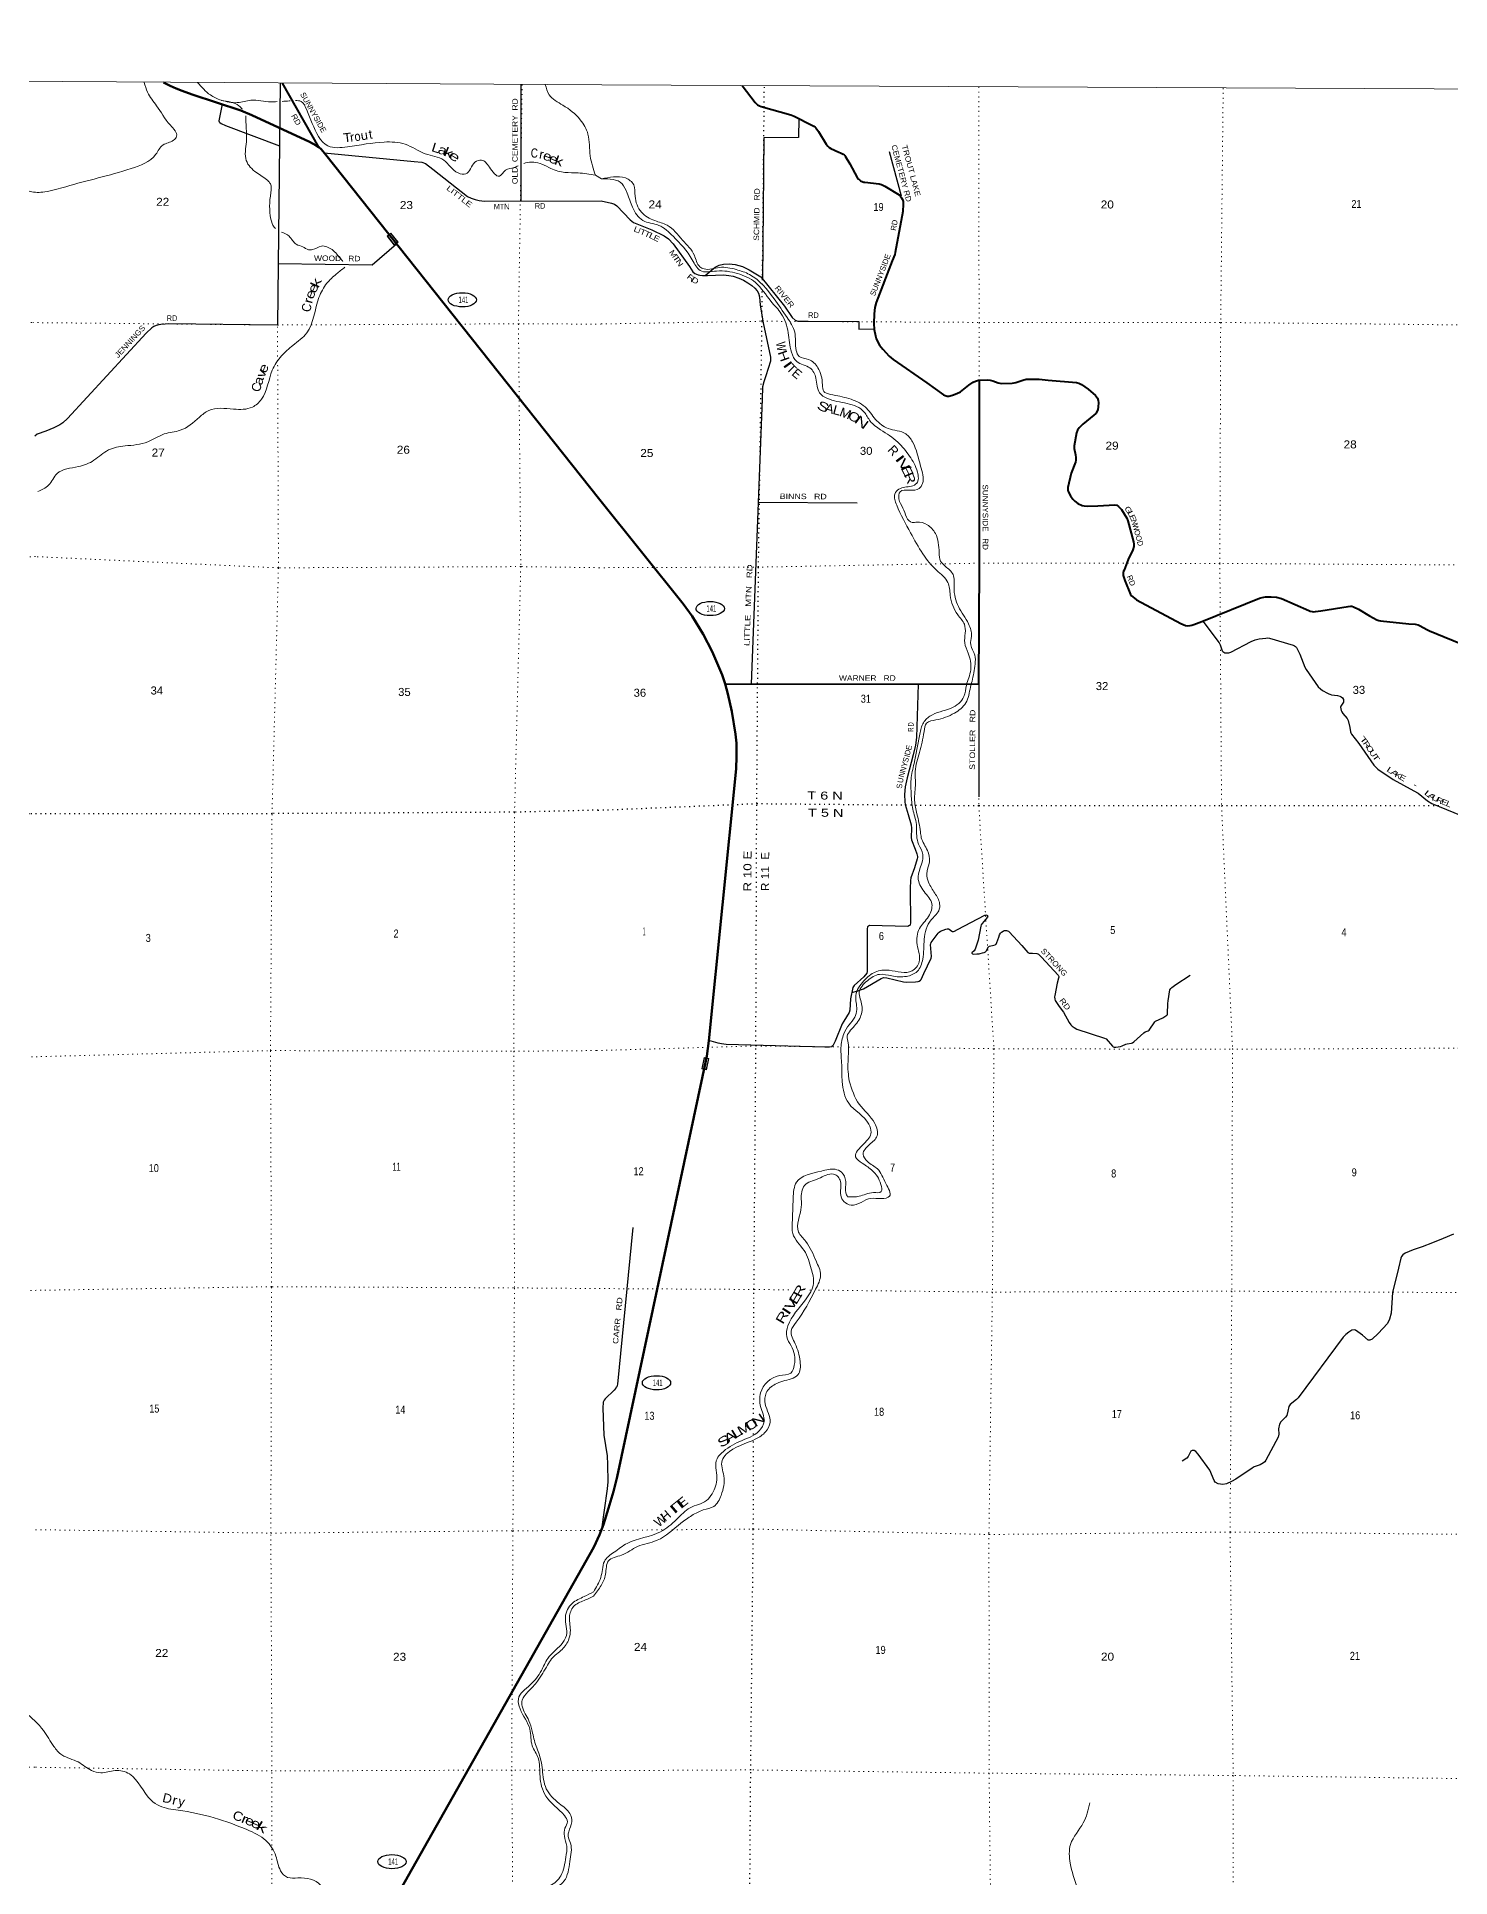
# Model space of a CAD drawing. Header units: feet. Extents: x -256679 to 5, y -731788 to -547785.
# Drawn here: x -139689 to -108798, y -588025 to -547785 of the extents above; entities that cross this region are included whole.
import ezdxf
from ezdxf.enums import TextEntityAlignment as Align

# ---------------------------------------------------------------- set-up
doc = ezdxf.new("R2010")
doc.units = ezdxf.units.FT
doc.header["$LTSCALE"] = 70
doc.linetypes.add('DOTTED', pattern=[1.5, 0.3, -1.2])
for name, color, linetype, lineweight in [('17', 7, 'Continuous', 25), ('23', 7, 'Continuous', 70), ('26', 7, 'Continuous', 40), ('29', 7, 'Continuous', 25), ('39', 7, 'Continuous', 13), ('4', 7, 'Continuous', 13), ('59', 7, 'Continuous', 13), ('6', 7, 'DOTTED', 25), ('7', 7, 'DOTTED', 13)]:
    doc.layers.add(name, color=color, linetype=linetype, lineweight=lineweight)
for name, color, linetype in [('27', 7, 'Continuous'), ('30', 7, 'Continuous'), ('41', 7, 'Continuous')]:
    doc.layers.add(name, color=color, linetype=linetype)

msp = doc.modelspace()

# ---------------------------------------------------------------- linework, layer by layer
at = {"layer": '17'}
for centre in [(-130390.46, -553535.99), (-124971.13, -560285.79), (-126144.6, -577214.84), (-131926.39, -587685.12)]:
    msp.add_ellipse(centre, major_axis=(309.24, -1), ratio=0.500121, dxfattribs=at)
at = {"layer": '23'}
for points in [[(-136917.42, -548781.3), (-136776.57, -548856.85), (-136640.97, -548918.15), (-136512.86, -548964.38), (-136291.16, -549044.29), (-135227.85, -549393.95), (-134986.27, -549500.71), (-133730.67, -550079.12), (-133583.11, -550162.88), (-133524.69, -550200.18)], [(-133524.69, -550200.18), (-133523.32, -550201.06), (-133472.91, -550245.19), (-133402.27, -550331.28), (-127386.75, -557909.11)], [(-127386.75, -557909.12), (-125561.65, -560182.44), (-125363.65, -560452.41), (-125122.92, -560846.6), (-124924.42, -561224.93), (-124709.23, -561737.63), (-124653.41, -561908.88), (-124646.63, -561933.28)], [(-124646.63, -561933.28), (-124586.86, -562148.42), (-124495.01, -562537.24), (-124414.89, -563035.07), (-124398.11, -563230.85), (-124392.53, -563523.58), (-124406.57, -563788.97), (-125001.18, -569741.22), (-125043.81, -570070.49), (-127006.49, -579269.67), (-127085.29, -579593.09), (-127191.99, -579958.78), (-127305.04, -580313.91), (-127387.03, -580541.39), (-127512.76, -580812.24)], [(-127512.76, -580812.24), (-132185.71, -589083.76), (-132310.45, -589363.68), (-132386.85, -589565.65), (-132469.52, -589821.83), (-132629.67, -590515.27), (-132696.88, -590927.15), (-132719.63, -591224.78), (-132730.71, -591541.89), (-132715.53, -591839.18), (-132682.69, -592176.79), (-132629.34, -592466.42), (-132575.72, -592727.95), (-132510.13, -592995.61), (-132506.29, -593013.72), (-132295.96, -593658.23), (-132190.08, -593906.21), (-131910.71, -594481.47)]]:
    msp.add_lwpolyline(points, dxfattribs=at)
at = {"layer": '26'}
msp.add_line((-133524.69, -550200.18), (-134317.14, -548796.54), dxfattribs=at)
for points in [[(-124274.07, -548852.65), (-123989.88, -549225.04), (-123934.34, -549273.44), (-123897.02, -549295.85), (-123856.53, -549310.89), (-123210.96, -549491.17), (-123139.28, -549521.2), (-122748.6, -549715.42), (-122704.57, -549741.97), (-122678.3, -549763.35), (-122663.99, -549777.67), (-122603.65, -549857.51), (-122434.43, -550134.32), (-122400.22, -550178.56), (-122369.11, -550207.2), (-122337.26, -550227.75), (-122159.69, -550304.1), (-122122.75, -550321.74), (-122064.27, -550350.37), (-122044.37, -550364.07), (-122029.74, -550378.7), (-122019.48, -550392.7), (-121922.11, -550565.7), (-121756.63, -550864.88), (-121731.47, -550896.92), (-121710.6, -550914.68), (-121683.22, -550932.11), (-121635.94, -550953.27), (-121612.3, -550960.74), (-121587.89, -550964.84), (-121281.46, -550996.62), (-121253.33, -551003.69), (-121223.47, -551014.9), (-121155.79, -551052.29), (-120839.13, -551238.63), (-120827.19, -551248.33), (-120815.36, -551262.65), (-120789.23, -551302.49), (-120766.84, -551343.58), (-120756.61, -551384.03), (-120750.04, -551447.53), (-120763.16, -551602.56), (-120925.99, -552499.1), (-120935.43, -552543.13), (-120992.3, -552682.81), (-121345.78, -553593.09), (-121374.64, -553702.22), (-121390.78, -553841.24), (-121392.06, -554055.81), (-121386.75, -554184.25), (-121359.71, -554324.73), (-121342.29, -554384.49), (-121311.64, -554449.89), (-121270.13, -554523.93), (-121201.23, -554611.68), (-121057.36, -554764.22), (-120975.31, -554841.04), (-120239.37, -555353.34), (-119874.09, -555612.07), (-119836.76, -555627.01), (-119791.97, -555639.46), (-119757.13, -555639.46), (-119673.03, -555622.91), (-119580.45, -555587.17), (-119503.69, -555544.73), (-119317.51, -555398.57), (-119222.11, -555335.67), (-119174.82, -555313.26), (-119109.77, -555294.78)], [(-124646.63, -561933.28), (-119096.16, -561937.28), (-119087.16, -559294.04), (-119087.21, -555296.67)], [(-119109.77, -555294.78), (-118909.81, -555287.11), (-118849.09, -555293.92), (-118792.85, -555309.52), (-118675.89, -555351.85), (-118601.28, -555365.11), (-118374.63, -555359.82), (-118329.99, -555354.35), (-118292.66, -555346.87), (-118135.89, -555289.6), (-118066.83, -555273.29), (-117974.14, -555267.19), (-117780.09, -555272.74), (-117581.79, -555291.19), (-116962.81, -555344.79), (-116912.8, -555358.08), (-116858.06, -555385.47), (-116709.83, -555488.24), (-116548.25, -555625.75), (-116505.95, -555685.51), (-116488.53, -555735.31), (-116486.04, -555782.62), (-116491.81, -555879.96), (-116498.48, -555934.52), (-116513.41, -555971.87), (-116543.27, -556019.18), (-116586.16, -556061.33), (-116829.04, -556254.95), (-116909.08, -556332.92), (-116943.92, -556382.72), (-116965.61, -556445.83), (-117013.01, -556728.05), (-117014.85, -556789.84), (-116989.21, -556922.88), (-116977.52, -556986.55), (-116977.52, -557038.84), (-116989.07, -557083.33), (-117084.17, -557328.87), (-117153.99, -557642.9), (-117152.97, -557687.49), (-117147.99, -557724.84), (-117097.91, -557820.07), (-117045.96, -557894.16), (-117001.17, -557941.47), (-116937.45, -557988.48), (-116844.39, -558033.6), (-116797.11, -558043.56), (-116721.6, -558049.25), (-116496.88, -558037.92), (-116125.72, -558020.35), (-116081.68, -558024.88), (-116049.33, -558052.27), (-115984.54, -558122.33), (-115868.38, -558306.25), (-115840.29, -558368.51), (-115766.69, -558640.43)], [(-115766.69, -558640.43), (-115716.04, -558827.54), (-115709.66, -558880.21), (-115713.38, -558928.76), (-115732.08, -558999.82), (-115838.88, -559217.14), (-115926.16, -559445.44), (-115942.25, -559484.64), (-115947.31, -559518.9), (-115943.58, -559559.98), (-115910.34, -559671.55), (-115781.57, -559977.96), (-115760.68, -560009.43), (-115735.79, -560031.84), (-115656.59, -560093.79), (-114686.14, -560614.94), (-114579.9, -560655.59), (-114532.62, -560660.57), (-114484.09, -560655.48), (-114440.54, -560650.61), (-114400.73, -560638.16), (-114228.39, -560566.32), (-112963.25, -560060.15), (-112908.88, -560041.8), (-112836.71, -560029.35), (-112786.94, -560026.86), (-112710.22, -560027.1), (-112590.35, -560039.31), (-112486.14, -560069.92), (-111887.36, -560331.89), (-111855.01, -560341.85), (-111811.66, -560350.84), (-111780.36, -560354.31), (-111738.05, -560351.82), (-111627, -560335.02), (-111026.34, -560239.99), (-110974.09, -560234.78), (-110944.22, -560237.27), (-110911.87, -560247.23), (-110804.48, -560300.83), (-110559.56, -560448.19), (-110400.49, -560529.86), (-110355.7, -560544.8), (-110324.15, -560551.32), (-109699.37, -560623.05), (-109560.63, -560630.7), (-109497.11, -560645.55), (-109451.14, -560663.08), (-109309.77, -560744.08), (-109252.06, -560772.64), (-107411.94, -561525.13)]]:
    msp.add_lwpolyline(points, dxfattribs=at)
at = {"layer": '29'}
for p, q in [((-129107.41, -548826.18), (-129109.96, -551376.06)), ((-121058.71, -550292.34), (-120798.24, -551262.69)), ((-123924.3, -557957.45), (-121755.74, -557971.29)), ((-119096.16, -561937.28), (-119100.63, -564403.36))]:
    msp.add_line(p, q, dxfattribs=at)
for points in [[(-134369.01, -548799.3), (-134428.04, -554086.85), (-136812.63, -554062.97), (-136882.87, -554066.59), (-136979, -554073.52), (-137082.93, -554094.32), (-137129.38, -554115.99), (-137173.21, -554145.93), (-137297.56, -554261.51), (-139015.49, -556129.34), (-139122.86, -556225.16), (-139186.21, -556266.94), (-139318.98, -556338.11), (-139491.34, -556408.08), (-139684.12, -556470.97), (-139732.89, -556516.01)], [(-135637.38, -549259.28), (-135707.42, -549624.98), (-135702, -549644.14), (-135687.19, -549660.75), (-135659.32, -549680.92), (-135563.6, -549726.99), (-134384.28, -550167.02)], [(-123031.44, -549574.81), (-123038.65, -549988.83), (-123799.56, -549992.37), (-123830.86, -553077.41)], [(-133407.29, -550324.95), (-131438.48, -550510.55), (-131274.01, -550526.38), (-131194.12, -550552.81), (-131032.19, -550679.66), (-130275.49, -551274.47), (-130195.93, -551314.38), (-130105.83, -551345.23), (-130018.11, -551364.2), (-129904.9, -551378.91), (-127350.77, -551369.74)], [(-127350.77, -551369.74), (-127128.46, -551420.14), (-127062.03, -551446.73), (-127014.34, -551479.72), (-126716.6, -551787.94), (-126646.63, -551841.93), (-126243.91, -552003.33), (-125973.96, -552135.01), (-125881.8, -552204.49), (-125780.1, -552309.06), (-125423.68, -552803.77), (-125349.26, -552922.37), (-125307.19, -552957.82), (-125234.12, -552988.84), (-125194.26, -552997.71), (-125141.12, -553004.35), (-125026.76, -553005.33), (-124677.29, -552990.26), (-124563.18, -553002.14), (-124470.18, -553019.86), (-124343.97, -553061.96), (-124246.54, -553106.27), (-124145.95, -553161.33), (-124058.32, -553221.49), (-123994.11, -553279.1), (-123945.39, -553338.92), (-123915.61, -553391.47), (-123894.46, -553467.43), (-123875.95, -553650.26), (-123815.43, -554041.46), (-123655.33, -554790.2), (-123649.8, -554830.09), (-123653.91, -554879.93), (-123756.09, -555200.11), (-123801.47, -555330.82), (-123825.45, -555440.39), (-123837.99, -555705.36), (-124076.7, -561933.7)], [(-134413.06, -552745.21), (-132356.57, -552767.22), (-131829.14, -552312.97)], [(-125078.99, -553005.48), (-124861.02, -552820.46), (-124774.95, -552777.8), (-124683.87, -552753.99), (-124555.44, -552749.56), (-124427.01, -552762.86), (-124267.58, -552807.17), (-124117.01, -552878.07), (-123867.46, -553032.07), (-123343.44, -553674.81), (-123180.36, -553919.44), (-123112.68, -553977.2), (-123056.36, -553999.21), (-122829.29, -554000.46), (-121719.92, -554012.94), (-121718.92, -554176.46), (-121387.33, -554170.23)], [(-114201.33, -560560.53), (-113847.05, -561033.16), (-113823.4, -561081.57), (-113777.93, -561208.16), (-113768.05, -561223.98), (-113745.41, -561239.59), (-113724.56, -561251.67), (-113687, -561257.61), (-113633.63, -561257.61), (-113590.7, -561243.16), (-113146.11, -561003.03), (-113060.37, -560966.84), (-112973.39, -560949.04), (-112825.13, -560931.24), (-112781.64, -560929.26), (-112748.74, -560933.64), (-112227.17, -561087.51), (-112197.52, -561101.35), (-112177.18, -561112.61), (-112154.03, -561138.93), (-112083.77, -561284.95), (-111975.14, -561566.18), (-111945.22, -561621.73), (-111680.6, -561995.41), (-111629.4, -562044.3), (-111587.69, -562074.53), (-111480.94, -562137.82), (-111448.33, -562153.65), (-111429.05, -562161.56), (-111393.63, -562170.05), (-111258.92, -562189.73), (-111209.14, -562203.1), (-111179.49, -562218.92), (-111152.31, -562241.67), (-111131.86, -562275.67), (-111126.12, -562309.91), (-111132.05, -562335.63), (-111176.03, -562398.92), (-111187.29, -562418.33), (-111193.33, -562442.44), (-111190.85, -562477.05), (-111179.98, -562511.66), (-111165.16, -562546.28), (-111146.17, -562580.78), (-111047.54, -562693.64), (-111024.76, -562732.96), (-110989.74, -562883.39), (-110976.38, -562978.47), (-110966.49, -563006.17), (-110954.73, -563031.81), (-110794.86, -563234.06), (-110466.37, -563708.36), (-110438.7, -563740.01), (-110377.79, -563794.82), (-110040.99, -564022.64), (-109590.66, -564270.11), (-109498.84, -564326.14), (-109294.98, -564492.13), (-109199.26, -564547.03), (-108557.79, -564814.05)], [(-120429.06, -561941.37), (-120463.4, -563105.62), (-120481.65, -563272.19), (-120532.65, -563487.09), (-120668.38, -563987.24), (-120706.97, -564186.87), (-120724.69, -564350.83), (-120715.59, -564509.21), (-120706.97, -564567.97), (-120641.68, -564785.97), (-120580.76, -565015.54), (-120573.63, -565090.84), (-120576.46, -565295.56), (-120573.01, -565345.68), (-120492.64, -565548.21), (-120453.44, -565651.45), (-120442.37, -565706.84), (-120442.37, -565731.21), (-120445.25, -565754.8), (-120506.38, -565953.67), (-120582.98, -566176.57), (-120593.17, -566230.89), (-120598.18, -566407.53), (-120593.8, -567166.17), (-120597.37, -567193.57), (-120610.66, -567215.72), (-120628.37, -567226.8), (-120649.65, -567236.58), (-121487.48, -567216.94), (-121511.89, -567229.02), (-121529.6, -567246.74), (-121537.3, -567287.33), (-121537.95, -568220.6), (-121545.1, -568259.32), (-121613.59, -568341.24), (-121823, -568529.63), (-121840.72, -568549.57), (-121851.33, -568570.74), (-121902.11, -568821.76), (-121921.54, -569065.83), (-121934.54, -569120.91), (-122051.08, -569305.12), (-122083.81, -569364.19), (-122238.3, -569745.98), (-122274.72, -569821.37), (-122292.44, -569845.74), (-122311.95, -569864.61), (-122322.19, -569869.87), (-122363.93, -569872.85), (-122468.29, -569872.85), (-124620.48, -569815.11), (-124722.65, -569803.65), (-124795.72, -569788.14), (-124999.98, -569729.17)], [(-121874.8, -568681.19), (-121747.7, -568644.85), (-121622.15, -568598.17), (-121236.19, -568372.32), (-121196.33, -568356.81), (-121173.56, -568354.02), (-121107.76, -568359.02), (-120749.04, -568445.43), (-120688.84, -568452.96), (-120481.11, -568449.87), (-120427.96, -568441), (-120401.69, -568432.06), (-120377.03, -568414.41), (-120361.53, -568396.69), (-120304.2, -568267.2), (-120141.21, -567931.39), (-120137.58, -567897.42), (-120155.17, -567634.55), (-120150.07, -567614.55), (-120141.21, -567590.18), (-119991.9, -567381.19), (-119969.05, -567359.76), (-119939.71, -567339.81), (-119822.35, -567293.28), (-119791.9, -567285.53), (-119761.41, -567288.2), (-119745.4, -567293.28), (-119691.15, -567339.81), (-119680.08, -567346.46), (-119668.65, -567348.14), (-119654.61, -567347.57), (-119634.13, -567342.02), (-119566.44, -567305.69), (-118971.62, -566988.86), (-118945.47, -566983.08), (-118928.3, -566987.51), (-118913.37, -566997.48), (-118907.21, -567010.75), (-118903.95, -567020.75), (-118908.94, -567032.93), (-118955, -567083.15), (-119028.51, -567175.84), (-119045.12, -567203.54), (-119056.59, -567233.97), (-119111.08, -567539.2), (-119176.27, -567730.05), (-119203.99, -567767.44), (-119252.14, -567812.56), (-119251.6, -567819.51), (-119244.95, -567828.37), (-119237.2, -567836.13), (-119221.7, -567839.45), (-119141.5, -567838.33), (-119095.49, -567833.91), (-119068.91, -567829.48), (-119016.88, -567815.08), (-118982.55, -567802.89), (-118956.96, -567789.63), (-118940.48, -567776.3), (-118930.52, -567763.01), (-118891.28, -567683.07), (-118879.59, -567672.16), (-118864.09, -567666.63), (-118770.94, -567648.6), (-118740.08, -567637.82), (-118733.44, -567632.28), (-118722.37, -567621.2), (-118705.02, -567584.18), (-118663.47, -567468.79)], [(-118663.47, -567468.79), (-118645.7, -567419.43), (-118624.94, -567385.23), (-118601.69, -567360.86), (-118569.58, -567337.59), (-118547.43, -567327.62), (-118527.72, -567324.76), (-118496.5, -567325.41), (-118471.04, -567330.94), (-118454.43, -567342.02), (-118435.13, -567356.6), (-118158.2, -567652.84), (-118027.06, -567805.11), (-118015.99, -567815.08), (-118002.55, -567818.97), (-117980.56, -567820.62), (-117930.22, -567820.77), (-117835.52, -567825.05), (-117809.62, -567832.46), (-117792.34, -567841.67), (-117726.81, -567908.49), (-117364.96, -568301.43), (-117357.21, -568315.83), (-117352.72, -568332.9), (-117351.68, -568349.07), (-117355, -568366.79), (-117386.05, -568475.49), (-117439.7, -568749), (-117442.47, -568776.7), (-117438.25, -568828.88), (-117431.95, -568853.14), (-117418.11, -568878.62), (-117346.95, -568985.17), (-117249.78, -569113.34), (-117125.94, -569337.76), (-117092.04, -569384.91), (-117056.61, -569418.15), (-117018.97, -569446.95), (-116956.35, -569483.79), (-116351.34, -569677.38), (-116314.28, -569696.68), (-116178.62, -569852.42), (-116161.46, -569866.83), (-116138.77, -569876.8), (-116128.25, -569879.01), (-116107.76, -569879.01), (-116005.97, -569860.36), (-115968.81, -569846.88), (-115889.73, -569811.85), (-115854.77, -569801.46), (-115761.29, -569789.4), (-115740.74, -569778.2), (-115714.71, -569761.58), (-115491.4, -569561.83), (-115460.62, -569541.12), (-115400.83, -569515.63), (-115379.25, -569501.29), (-115256.34, -569325.08), (-115235.73, -569306.19), (-115075.45, -569231.46), (-114993.94, -569177.73), (-114978.44, -569163.33), (-114973.47, -569148.88), (-114966.75, -568920.06), (-114962.4, -568863.1), (-114922.27, -568620.88), (-114904.82, -568592.78), (-114878.25, -568568.41), (-114794.36, -568506.11), (-114482.99, -568300.31)], [(-126664.58, -573819.06), (-127000.41, -577244.04), (-127015.12, -577300.56), (-127023.97, -577311.63), (-127032.83, -577331.58), (-127069.97, -577374.7), (-127269.78, -577561.93), (-127291.91, -577597.46), (-127308.52, -577639.56), (-127320.83, -577766.8), (-127297.34, -578356.8), (-127224.42, -578810.18), (-127213.3, -579004.45), (-127208.87, -579381.13), (-127220.23, -579536.72), (-127353.06, -580464.75)], [(-108722.08, -573963.69), (-108952.55, -574060.7), (-109183.05, -574151.68), (-109411.54, -574242.66), (-109610.04, -574309.47), (-109780.11, -574379.65), (-109831.51, -574419.21), (-109864.34, -574452.71), (-109878.95, -574486.47), (-109925.14, -574709.79), (-110060.71, -575238.03), (-110090.25, -575689.7), (-110122.1, -575823.61), (-110167.26, -575920.73), (-110368.91, -576138.08), (-110505.59, -576258.77), (-110556.99, -576282.51), (-110587.07, -576279.21), (-110714.26, -576171.19), (-110865.37, -576064.93), (-110897.74, -576055.32), (-110944.44, -576064.93), (-111013.95, -576107.84), (-111074.91, -576155.91), (-111139.9, -576214.58), (-112118.67, -577540.54), (-112156.57, -577580.31), (-112296.57, -577689.09), (-112324.25, -577730.43), (-112347.98, -577831.74), (-112367.74, -577928.24), (-112393.4, -577968.35), (-112499.3, -578067), (-112529.84, -578122.08), (-112546.62, -578221.68), (-112541.7, -578335.71), (-112555.62, -578404.35), (-112830.31, -578909.33), (-112850.08, -578940.98), (-112877.82, -578967.26), (-112947.91, -579005.59), (-113078.21, -579054.14), (-113124.86, -579079.45), (-113480.45, -579322.24), (-113575.57, -579372.2), (-113686.27, -579423.62), (-113765.07, -579435.46), (-113872.09, -579423.62), (-113932.07, -579389.78), (-113955.12, -579348.46), (-114054.12, -579127.22), (-114307.27, -578774.71), (-114354.43, -578719.45), (-114393.96, -578691.76), (-114429.55, -578691.76), (-114440.32, -578694.82), (-114465.13, -578711.54), (-114525.92, -578829.54), (-114552.11, -578861.87), (-114657.94, -578928.26)]]:
    msp.add_lwpolyline(points, dxfattribs=at)
at = {"layer": '39'}
msp.add_line((-127481.41, -550811.97), (-127348.12, -550888.42), dxfattribs=at)
for points in [[(-142400.21, -549876.74), (-142174.96, -549919.62), (-141959.72, -550034.77), (-141397.4, -549879.09), (-140978.56, -549905.38), (-140829.59, -550118.7), (-140722.76, -550434.29), (-140400.77, -550758.61), (-139837.42, -551168.03), (-139515.68, -551175.08), (-139055.31, -551062.1), (-137627.97, -550667.08), (-137087.32, -550353.55), (-136932.65, -550151.24), (-136701.49, -550047.57), (-136635.21, -549959.43), (-136770.13, -549718.04), (-137070.08, -549293.4), (-137269.39, -548997.59), (-137340.05, -548783.05)], [(-136173.82, -548785.84), (-135894.19, -549057.43), (-135661.66, -549173.75)], [(-127481.41, -550811.97), (-127592.34, -550389.95), (-127643, -549911.89), (-127810.15, -549598.11), (-128192.46, -549279.63), (-128488.23, -549051.78), (-128575.47, -548828.44)], [(-135661.66, -549173.75), (-135306.67, -549224.74), (-135009.12, -549173.49), (-134572.75, -549209.02), (-134438.16, -549202.29)], [(-135649.56, -549175.49), (-135272.3, -549293.48), (-135192.41, -549370.75)], [(-134325.55, -549196.47), (-134174.63, -549188.21), (-134151.34, -549186.87)], [(-134038.43, -549177.69), (-133913.22, -549199.08), (-133790.41, -549384.21), (-133667.51, -549681.78), (-133325.28, -550170.81), (-132900.99, -550190.24), (-132094.75, -550086.4), (-131636.25, -550134.05), (-131197.73, -550342.27), (-130795.45, -550482.11), (-130480.4, -550761.9), (-130312.62, -550780.83), (-130113.76, -550528.46), (-129971.03, -550480.73), (-129795.97, -550631.89), (-129578.64, -550831.37), (-129442.96, -550702.25), (-129258.13, -550642.6), (-129167.73, -550606.48)], [(-135121.54, -549512.51), (-135115.26, -549701.25), (-135108.92, -550078.77), (-135110.6, -550490.39), (-134889.2, -550754.15), (-134639.72, -550929.64), (-134581.35, -551002.11), (-134575.16, -551190.88), (-134572.68, -551773.2), (-134502.16, -551944.1), (-134471.33, -551975.26)], [(-129043.81, -550555.37), (-129005.8, -550542.05), (-128647.86, -550567.29), (-128452.74, -550664.29), (-128145.02, -550749.61), (-127857.47, -550760.57), (-127481.41, -550811.97)], [(-127348.12, -550888.42), (-127082.27, -550848.88), (-126822.5, -550870.31), (-126643.61, -551021.21), (-126612.21, -551271.88), (-126475.03, -551617.93), (-126181.08, -551803.88), (-125914.39, -551903.75), (-125574.4, -552229.81), (-125316.7, -552566.69), (-125196.9, -552812.51), (-125105.81, -552859.84), (-124768.44, -552828.54), (-124403.95, -552873.28), (-124110.99, -552982.94), (-123571.48, -553514.81), (-123291.21, -553920.48), (-123123.53, -554244.52), (-123090.2, -554643.75), (-123028.22, -554771.66), (-122820.25, -554839.97), (-122616.85, -555020.75), (-122517.52, -555393.26), (-122489.51, -555537.55), (-122341.9, -555602.41), (-121940.59, -555694.99), (-121586.42, -555874.35), (-121355.61, -556153.25), (-121081.64, -556349.43), (-120698.09, -556468.28), (-120547.03, -556643.53), (-120373.3, -557171.94), (-120330.18, -557551), (-120407.13, -557664.16), (-120607.74, -557698.19), (-120820.39, -557734.33), (-120846.53, -557889.17), (-120759.5, -558089.13), (-120558.4, -558402.45), (-120451.93, -558395.42), (-120230.01, -558453.55), (-120048.59, -558644.58), (-119966.76, -559063.43), (-119934.21, -559247.84), (-119830.15, -559365.31), (-119662.98, -559542.42), (-119641.19, -559827.32), (-119545.31, -560244.03), (-119323.28, -560621.4), (-119259.48, -560889.84), (-119277.16, -561076.73), (-119185.74, -561304.75), (-119182.6, -561498.45), (-119248.7, -561875.55), (-119281.21, -562004.35), (-119383.28, -562350.66), (-119633.74, -562571.87), (-120037.95, -562720.25), (-120240.11, -562790.43), (-120298.02, -562975.69), (-120394.64, -563432.37), (-120489.76, -563848.88), (-120484.37, -564109.84), (-120503.67, -564481.46), (-120451.6, -564776.11), (-120376.13, -565168.91), (-120356.37, -565297.22), (-120224.09, -565575.05), (-120180.68, -565821.6), (-120237.58, -566085.15), (-120196.96, -566271.49), (-120061.18, -566509.13), (-119955.66, -566739.03), (-119975.8, -566891.81), (-120142.06, -567094.16), (-120293.4, -567517.22), (-120325.91, -567955.22), (-120445.13, -568219.37), (-120682.98, -568328.03), (-121002.78, -568319.01), (-121269.7, -568284.47), (-121534.24, -568422.41), (-121711.93, -568673.06), (-121653.83, -568967.65), (-121702.48, -569247.19), (-121904.17, -569508.1), (-121976.91, -569635.28), (-121954.88, -569783.64), (-121946.45, -569968.28), (-121956.73, -570416.11), (-121930.08, -570610.61)], [(-127348.12, -550888.42), (-126897.25, -550997.5), (-126788.02, -551203.27), (-126667.39, -551513.34), (-126442.5, -551800.33), (-126095.3, -551907.47), (-125782.56, -552147.45), (-125361.69, -552663.49), (-125193.45, -552894.37), (-124829.7, -552906.31), (-124376.5, -552960), (-123982.93, -553156.87), (-123643.04, -553568.5), (-123416.26, -553841.72), (-123266.13, -554255.91), (-123194.27, -554680.88), (-123079.03, -554884.58), (-122791.69, -555026.42), (-122660.14, -555248.04), (-122579.53, -555572.53), (-122419.18, -555689.48), (-121975.4, -555801.73), (-121603, -555990.96), (-121473.77, -556188.5), (-121246.14, -556377.09), (-120866.65, -556648.56), (-120615.39, -556953.38), (-120442, -557301.09), (-120456.89, -557548.18), (-120574.71, -557609.53), (-120845.3, -557674.33), (-120934.38, -557781.59), (-120895.05, -558024.15), (-120591.67, -558627.63), (-120322.27, -559090.89), (-120020.01, -559453.44), (-119775.36, -559714.15), (-119725.5, -559992.75), (-119561.09, -560422.87), (-119415.65, -560630.3), (-119397.01, -560826.89), (-119408.35, -561037.81), (-119333.11, -561257.95), (-119278.01, -561623.73), (-119320.08, -561797.92), (-119370.21, -561963.03), (-119425.31, -562210.51), (-119705.51, -562464.13), (-120167.7, -562637.15), (-120324.33, -562807.29), (-120395.35, -563066.96), (-120516.18, -563672.44), (-120580, -564022.4), (-120577.74, -564351.65), (-120543.41, -564672.57), (-120464.71, -565005.11), (-120457.36, -565262.04), (-120414.88, -565436.31), (-120323.49, -565662.33), (-120345.14, -565853.27), (-120425.43, -566173.27), (-120296.88, -566473.22), (-120126.51, -566742.65), (-120199.34, -567018.41), (-120396.96, -567283.29), (-120448.66, -567637.15), (-120403.64, -568008.16), (-120557.87, -568208.39), (-121060.68, -568195.07), (-121362.12, -568233.76), (-121612.58, -568424.66), (-121788.49, -568746.81), (-121767.62, -569054.04), (-121809.36, -569222.58), (-121934.58, -569389.62), (-122047.88, -569583.51), (-122112.37, -569887.53), (-122097.45, -570262.84), (-122086.65, -570630.16), (-121943.8, -571102.64), (-121503.59, -571560.27), (-121455.08, -571734.49), (-121612.63, -571988.95), (-121793.93, -572271.76), (-121647.31, -572414.93), (-121424.04, -572577.46), (-121241.22, -572876.89), (-121235.14, -573035.45), (-121403.75, -573057.12), (-121712.35, -573136.33), (-121969.51, -573150.81)], [(-134339.94, -552054.25), (-134176.25, -552145.94), (-134017.26, -552321.15), (-133874.45, -552377.83), (-133751.74, -552440.47), (-133661.25, -552438.75), (-133466.27, -552361.06), (-133236.98, -552438.1), (-133039.75, -552647.56), (-132997.56, -552696.64)], [(-132957.19, -552825.39), (-133142.04, -552970.51), (-133348.98, -553174.66), (-133521.66, -553483.34), (-133790.48, -554259.57), (-134091.88, -554531.69), (-134343.04, -554761.8), (-134543.86, -555076.41), (-134778.61, -555710.18), (-134977.54, -555880.22), (-135389.72, -555925.08), (-135932.6, -555955.48), (-136135.57, -556103.42), (-136553.59, -556389.22), (-136903.4, -556468.42), (-137265.2, -556641.96), (-137759.78, -556730.73), (-138121.65, -556817.93), (-138439.18, -557043.81), (-138780.9, -557181.27), (-139247.28, -557336.4), (-139432.06, -557588.81), (-139665.05, -557725.37)], [(-121930.08, -570610.61), (-121714.32, -571124.57), (-121373.12, -571542.97), (-121323.32, -571817.57), (-121491.75, -572007.89), (-121627.78, -572215.98), (-121537.29, -572371.73), (-121315.98, -572538.29), (-121130.86, -572859.79), (-121052.91, -573134.11), (-121229.14, -573187.98), (-121460.43, -573182.14), (-121890.8, -573328.76), (-122046.59, -573253.94), (-122116.76, -573114.06), (-122122.65, -572814.96), (-122174.26, -572711.04), (-122275.53, -572653.77), (-122606.01, -572751.26), (-122909.68, -572900.7), (-122970.2, -573039.81), (-122980, -573369.18), (-123039.23, -573917.86), (-122881.73, -574125.18), (-122657.06, -574550.71), (-122558.62, -574854.96), (-122667.13, -575169.19), (-123092.04, -575891.99), (-123200.21, -576077.73), (-123114.12, -576360.01), (-123006.51, -576750.51), (-123055, -577042.1), (-123202.7, -577125.81), (-123552.97, -577247.58), (-123745.55, -577436.13), (-123766.52, -577679.26), (-123662.78, -578081.85), (-123760.64, -578287.56), (-123971.76, -578442.15), (-124618.85, -578775.54), (-124709.58, -578910.91), (-124675.03, -579249.9), (-124731.83, -579676.09), (-124893.58, -579916.54), (-125121.76, -579994.99), (-125369.5, -580115.79), (-125610.59, -580284.72), (-126132.5, -580659.08), (-126558.98, -580795.63), (-126906.38, -580983.63), (-127194.31, -581106.82), (-127258.85, -581400.56), (-127356.17, -581648.44), (-127519.98, -581878.46)], [(-121969.51, -573150.81), (-122006.87, -573060.82), (-122010.07, -572813.89), (-122103.22, -572607.97), (-122236.71, -572546.99), (-122541.83, -572584.01), (-123083.55, -572826.05), (-123157.37, -573180.12), (-123176.53, -573718.38), (-123165.49, -573949.17), (-122919.39, -574322.29), (-122761.37, -574724.36), (-122713.03, -575041.13), (-122887.34, -575398.16), (-123271.98, -575969.99), (-123299.01, -576211.18), (-123200.01, -576402.99), (-123132.2, -576825.99), (-123210.35, -577001.4), (-123456.94, -577055.94), (-123868.18, -577437.29), (-123868.32, -577736.44), (-123793.76, -578058.99), (-123899.67, -578264.78), (-124326.91, -578497.71), (-124725.69, -578754.46), (-124820.65, -578873.82), (-124827.29, -579291.5), (-124927.32, -579639.79), (-125054.06, -579789.56), (-125407.88, -579947.5), (-125704.16, -580201.28), (-126058.09, -580473.93), (-126783.07, -580725.47), (-127072.09, -580918.94), (-127284.61, -581119.72), (-127325.26, -581295.71), (-127364.02, -581474.68), (-127522.61, -581789.72)], [(-127518.96, -581787.93), (-127723.65, -581888.6), (-127988.95, -582038.35), (-128135.5, -582335.06), (-128115.06, -582740.73), (-128231.52, -582941.16), (-128520.83, -583243.44), (-128661.37, -583508.04), (-128904.43, -583816.49), (-129163.57, -584128.91), (-129127.2, -584341.87), (-128913.69, -584790.33), (-128859.11, -585151.94), (-128730.2, -585417.4), (-128699.89, -585606.25), (-128655.3, -586040.11), (-128560.62, -586253.26), (-128158.12, -586676.22), (-128091.65, -586810.97), (-128145.83, -586951.35), (-128157.75, -587126.01), (-128107.3, -587345.04), (-128125.2, -587587.95), (-128235.47, -587991.2), (-128476.59, -588213.31), (-128938.89, -588436.73), (-129009.08, -588665.41), (-129131.5, -588958.18), (-129280.25, -589021.96), (-129640.29, -588888.28), (-129905.73, -588867.36), (-130289.66, -589024.76), (-130454.43, -589164.79), (-130530.67, -589371.37), (-130612.87, -589678.32), (-130869.73, -590320.05), (-131104.52, -590903.62), (-131419.8, -591404.61), (-131845.63, -591979.53), (-132018.18, -592438.81), (-132068.18, -592773.98), (-131945.37, -592965.13), (-131808.27, -593409.33), (-131765.75, -593774.92), (-131695.08, -594132.56), (-131568.3, -594255.45), (-131403.31, -594388.51), (-131302.27, -594483.04)], [(-127519.94, -581878.44), (-127695.43, -581962.98), (-127934.62, -582084.7), (-128043.03, -582303.23), (-128026.68, -582624.55), (-128058.7, -582815.21), (-128209.32, -583043.64), (-128438.38, -583251.73), (-128526.75, -583387.99), (-128743.63, -583736.69), (-128954.57, -583974.96), (-129081.1, -584153.26), (-129078.98, -584287.81), (-128933.95, -584603.52), (-128863.39, -584832.66), (-128776.66, -585160.23), (-128669.83, -585473.82), (-128639.51, -585674.71), (-128552.71, -586090.64), (-128268.92, -586414.83), (-128039.51, -586634.43), (-127997.14, -586815.29), (-128063.32, -587029.93), (-128075.31, -587126.27), (-128024.91, -587283.06), (-128038.67, -587678.58), (-128167, -588113.9), (-128442.34, -588285.71), (-128818.24, -588439.12), (-128902.6, -588551.3), (-128982.87, -588753.85), (-129095.28, -588986.41), (-129274.13, -589120.37), (-129501.38, -589083.5), (-129752.84, -588948.16), (-129957.95, -588943.49), (-130247.4, -589065.05), (-130257.46, -589056.99), (-130468.41, -589281.21), (-130536.5, -589628.37), (-130638.74, -590001.52), (-130883.59, -590587.07), (-131088.31, -591056.28), (-131299.16, -591396.96), (-131753.13, -591979.83), (-131895.64, -592296.63), (-132017.98, -592687.8), (-131973.64, -592810.43), (-131723.87, -593345.34), (-131675.28, -593751.11), (-131644.86, -594078.51), (-131564.31, -594223.34), (-131379.24, -594318.31), (-131234.19, -594483.57)], [(-141313.17, -583618.17), (-140884.65, -583884.6), (-140476.28, -584104.77), (-139540.69, -584820.6), (-139317.21, -585164.67), (-139142.12, -585349.97), (-138784.07, -585505.73), (-138492.36, -585693.4), (-138289.23, -585742.24), (-137977.6, -585693.04), (-137665.86, -585766.32), (-137192.86, -586342.12), (-137003.75, -586467.21), (-136601.51, -586558.86), (-135809.13, -586728.06), (-135095.09, -586985.35), (-134680.67, -587223.62), (-134463.23, -587563.66), (-134360.42, -587883.26), (-134207.48, -588028.32), (-133980.25, -588041.1), (-133489.5, -588197.28), (-133316.34, -588480.96), (-133157.37, -588628.05), (-133020.4, -588911.61), (-132819.09, -589201.4), (-132388.06, -589254.79)], [(-116672.7, -586402.2), (-116815.83, -586837.23), (-117095.23, -587307.68), (-117101.93, -587721.34), (-116952.32, -588249.98), (-116821.46, -588728.6), (-116790.74, -588927.08), (-116703.55, -589293.68), (-116629.18, -589756.77), (-116609.25, -590208.33), (-116605.34, -590509.45), (-116640.16, -590925.39), (-116652.89, -591339.11), (-116406.69, -592184.06), (-116297.1, -592417.94), (-116210.64, -592573.72), (-116194.87, -592626.49)]]:
    msp.add_spline(points, degree=3, dxfattribs=at)
at = {"layer": '4'}
msp.add_lwpolyline([(-254669.8, -547785.08), (-222837.12, -548113.49), (-191004.03, -548398.11), (-159170.57, -548638.96), (-127336.83, -548836.01), (-95502.83, -548989.26), (-63668.65, -549098.74), (-31834.36, -549164.42), (0, -549186.32), (0, -731787.88), (-32085.53, -731765.81), (-64171, -731699.6), (-224595.32, -730706.58), (-256679.15, -730375.58)], close=True, dxfattribs=at)
msp.add_lwpolyline([(-254669.8, -547785.08), (-222837.12, -548113.49), (-191004.03, -548398.11), (-159170.57, -548638.96), (-127336.83, -548836.01), (-95502.83, -548989.26), (-63668.65, -549098.74), (-31834.36, -549164.42), (0, -549186.32), (0, -731787.88), (-32085.53, -731765.81), (-64171, -731699.6), (-224595.32, -730706.58), (-256679.15, -730375.58)], close=True, dxfattribs=at)
at = {"layer": '59'}
for points in [[(-131947.81, -552077.04), (-131794.07, -552274.18), (-131876.87, -552338.75), (-132030.61, -552141.61)], [(-132019.38, -552142.99), (-131949.19, -552088.26), (-131805.29, -552272.79), (-131875.48, -552327.52)], [(-125000.98, -570125.34), (-125053.52, -570369.76), (-125156.18, -570347.69), (-125103.63, -570103.27)], [(-125097.48, -570112.77), (-125010.48, -570131.48), (-125059.66, -570360.25), (-125146.67, -570341.54)]]:
    msp.add_lwpolyline(points, close=True, dxfattribs=at)
at = {"layer": '6'}
for p, q in [((-123830.45, -553209), (-123787.04, -548855.26)), ((-124022.91, -578344.18), (-124022.75, -578285.2))]:
    msp.add_line(p, q, dxfattribs=at)
for points in [[(-124021.67, -577894.48), (-124014.15, -575173.9), (-123972.61, -569850.91), (-123952.91, -564550.21), (-123915.42, -559379.85), (-123838.38, -554004.32), (-123831.79, -553343.31)], [(-127424.08, -564694.88), (-123952.91, -564550.21), (-120557.14, -564581.33)], [(-127424.08, -564694.88), (-129247.65, -564739.65), (-134548.07, -564770.89), (-139846.49, -564776.03), (-145171.07, -564767.03), (-150531.35, -564745.23), (-155816.25, -564688.81)], [(-120485.61, -564581.99), (-119100.84, -564594.68), (-113790.97, -564592.65), (-109025.93, -564592.56)], [(-124125.07, -594524.44), (-124124.49, -591002.19), (-124084.89, -585685.25), (-124028.63, -580412.31), (-124023.28, -578475.42)]]:
    msp.add_lwpolyline(points, dxfattribs=at)
at = {"layer": '7'}
for p, q in [((-122772.38, -575187.52), (-122872.04, -575186.43)), ((-127510.74, -580443.77), (-126001.43, -580430.13)), ((-127539.63, -585695.67), (-128631.52, -585687.61))]:
    msp.add_line(p, q, dxfattribs=at)
for points in [[(-134534, -594466.39), (-134550.93, -591005.05), (-134549.19, -585702), (-134573.52, -580501.27), (-134559.78, -575125.97), (-134582.07, -569951.35), (-134548.07, -564770.89), (-134407.65, -559393.99), (-134428.04, -554086.85), (-134367.9, -548795.16)], [(-129080.03, -548825.77), (-129161.8, -554059.52), (-129111.25, -559368.76), (-129247.65, -564739.65), (-129263.52, -569964.34), (-129249.27, -575146.97), (-129283.17, -580449.92), (-129309.09, -585682.61), (-129280.89, -589020.32)], [(-119099.27, -548879.85), (-119095.13, -554029.74), (-119087.16, -559294.04), (-119100.84, -564594.68), (-118770.52, -569910.14), (-118804.04, -575231.04), (-118878.31, -580510.17), (-118874.68, -585750.42), (-118815.9, -591056.4), (-118854.7, -594552.06)], [(-113758.87, -548906.73), (-113813.38, -554029.99), (-113831.49, -559298.55), (-113794.94, -564596.7), (-113555.21, -569902.98), (-113570.79, -575211.67), (-113608.96, -580484.43), (-113539.98, -585802.36), (-113539.08, -591141.01), (-113518.81, -594578.79)], [(-155605.82, -553900.65), (-150371.56, -554112.16), (-145067.18, -554010.66), (-139778.79, -554033.59), (-134428.04, -554086.85), (-129161.8, -554059.52), (-127365.61, -554067.74)], [(-127356.11, -554063.28), (-123838.38, -554004.32), (-123335.92, -554007.01)], [(-123234.56, -554007.56), (-119095.13, -554029.74), (-113809.36, -554029.95), (-108549.01, -554084.61), (-103228.27, -553990.12), (-97903.78, -554030.12), (-95523.54, -554008.18)], [(-127394.91, -559392.84), (-129111.25, -559368.76), (-134413.68, -559395.98), (-139716.33, -559150.11), (-145117.2, -559285.44), (-150391.42, -559385.03), (-155732.17, -559259.52)], [(-95545.38, -559301.03), (-97914.27, -559266.48), (-103202.27, -559250.23), (-108499.01, -559334.45), (-113831.49, -559298.55), (-119087.16, -559294.04), (-123915.42, -559379.85), (-127394.91, -559392.84)], [(-155854.1, -570078.09), (-150543.62, -570008.9), (-150177.42, -570016.43), (-145241.19, -570041.75), (-144936.9, -570040.14), (-139912.56, -570090.92), (-134582.07, -569951.35), (-129263.52, -569964.34), (-127453.01, -569950.71)], [(-127453.01, -569950.71), (-123971.38, -569849.98), (-122113.46, -569871.47)], [(-121946.55, -569873.4), (-118770.52, -569910.14), (-113562.99, -569923.13), (-108337.89, -569895.8), (-103140.07, -569934.99), (-97912.03, -570134.51), (-95589.84, -570074.59)], [(-127481.63, -575154.16), (-129271.39, -575138.87), (-134557.78, -575113.93), (-139866.19, -575195.34)], [(-123253.89, -575182.24), (-124014.15, -575173.9), (-127481.63, -575154.16)], [(-95611.91, -575422.5), (-97900.49, -575519.24), (-103142.05, -575207.41), (-108348.93, -575244.61), (-113570.79, -575211.67), (-118804.04, -575231.04), (-122673.97, -575188.6)], [(-139715.17, -580426.59), (-134573.52, -580501.27), (-129283.17, -580449.92), (-127510.74, -580443.77)], [(-125807.67, -580428.38), (-124028.63, -580412.31), (-118874, -580532.22), (-113609.03, -580478.41), (-108340.7, -580528.98), (-103099.28, -580519.57), (-97768.27, -580752.25), (-96628.63, -580725.45)], [(-128694.12, -585687.15), (-129309.09, -585682.61), (-134549.19, -585702), (-139735.08, -585621.15), (-145031.51, -585610.24), (-145068.56, -585610.02)], [(-99604.55, -585956.83), (-103030.61, -585813.41), (-108339.76, -585871.64), (-113539.98, -585802.36), (-118874.68, -585750.42), (-124086.98, -585679.24), (-127539.63, -585695.67)]]:
    msp.add_lwpolyline(points, dxfattribs=at)

# ---------------------------------------------------------------- texts
at = {"layer": '17', "width": 0.55}
for p in [(-130364.42, -553604.3), (-124945.09, -560354.1), (-126118.56, -577283.15), (-131900.35, -587753.43)]:
    msp.add_text('141', height=140, dxfattribs=at).set_placement(p, align=Align.CENTER)
at = {"layer": '27'}
for s, rotation, width, p in [('SUNNYSIDE', 299.448, 1.05, (-133938.71, -549040.67)), ('RD', 299.448, 1.1, (-134134.42, -549513.51)), ('RD', 79.706, 0.9, (-120912.2, -552031.43)), ('SUNNYSIDE   RD', 270.059, 1.1, (-119016.53, -557572.97)), ('OOD', 285.145, 0.95, (-115708.45, -558586.15)), ('WARNER   RD', 359.957, 1.15, (-122156.56, -561865.13))]:
    msp.add_text(s, height=120, rotation=rotation, dxfattribs=dict(at, width=width)).set_placement(p)
for s, rotation, p in [('SUNNYSIDE', 68.778, (-121371.46, -553462.13)), ('RD', 291.295, (-115869.33, -559584))]:
    msp.add_text(s, height=120, rotation=rotation, dxfattribs=at).set_placement(p)
for s, rotation, width, p in [('G', 303.762, 1.25, (-115881.86, -558161.11)), ('L', 298.276, 1.45, (-115828.32, -558242.69)), ('E', 294.776, 1.2, (-115788.26, -558322.71)), ('W', 285.145, 0.8, (-115724.39, -558528.79))]:
    msp.add_text(s, height=120, rotation=rotation, dxfattribs=dict(at, width=width)).set_placement(p, align=Align.CENTER)
msp.add_text('N', height=120, rotation=287.145, dxfattribs=at).set_placement((-115754.54, -558415.06), align=Align.CENTER)
at = {"layer": '30'}
for s, rotation, width, p in [('OLD  CEMETERY  RD', 89.943, 1.15, (-129179.77, -551007.07)), ('CEMETERY RD', 285.026, 1.1, (-121013.54, -550164.98)), ('TROUT LAKE', 285.026, 1.15, (-120784.35, -550167.13)), ('LITTLE', 321.831, 1.25, (-130747.78, -551117.66)), ('SCHMID   RD', 89.16, 1.15, (-123903.79, -552245.14)), ('MTN', 0.206, 0.95, (-129700.17, -551557.87)), ('RD', 0.206, 0.8, (-128804.08, -551541.45)), ('WOOD   RD', 359.387, 1.15, (-133631.25, -552683.57)), ('RIVER', 309.19, 1.15, (-123570.48, -553285.55)), ('JENNINGS', 47.394, 1.1, (-137909.63, -554815.44)), ('RD', 0.14, 0.8, (-136849.47, -553996.09)), ('RD', 359.685, 0.8, (-122829.85, -553930.46)), ('BINNS   RD', 359.634, 1.2, (-123450.64, -557890.47)), ('LITTLE   MTN   RD', 87.805, 1.3, (-124115.06, -561106.71)), ('STOLLER   RD', 89.669, 1.2, (-119183.73, -563813.28)), ('STRONG', 312.641, 1.1, (-117753.3, -567781.87)), ('RD', 306.737, 1.2, (-117348.21, -568859.42)), ('CARR   RD', 84.4, 1.25, (-126985.13, -576370.89))]:
    msp.add_text(s, height=120, rotation=rotation, dxfattribs=dict(at, width=width)).set_placement(p)
for s, rotation, width, p in [('L', 338.16, 1.3, (-126603.6, -552054.47)), ('T', 338.16, 1.3, (-126462.07, -552111.98)), ('T', 336.16, 1.35, (-126365.02, -552155.36)), ('L', 333.997, 1.4, (-126267.93, -552197.07)), ('E', 333.997, 1.25, (-126167.66, -552245.98)), ('M', 303.771, 1.25, (-125828.96, -552563.78)), ('T', 303.771, 1.65, (-125757.9, -552667.19)), ('N', 303.771, 1.35, (-125689.16, -552760.03)), ('R', 319.881, 1.5, (-125429.92, -553102.65)), ('D', 325.998, 1.35, (-125334.8, -553163.46)), ('R', 88.311, 0.65, (-120528.37, -562934.1)), ('D', 88.311, 0.65, (-120525, -562819.76)), ('T', 308.325, 1.8, (-110732.25, -563200.37)), ('R', 304.706, 1.35, (-110667.4, -563295.15)), ('O', 304.706, 1.3, (-110601.2, -563390.73)), ('N', 74.817, 0.9, (-120695.14, -563818.61)), ('D', 76.65, 0.9, (-120595.86, -563446.35)), ('U', 304.706, 1.35, (-110534.73, -563486.72)), ('T', 304.706, 1.65, (-110467.72, -563583.46)), ('L', 325.925, 1.65, (-110140.55, -563870.79)), ('S', 83.832, 0.8, (-120776.16, -564175.63)), ('U', 79.059, 0.85, (-120752.13, -564051.66)), ('N', 74.817, 0.9, (-120725.1, -563929.01)), ('A', 325.925, 1.5, (-110046.2, -563934.61)), ('K', 331.21, 1.25, (-109961.95, -563986.21)), ('E', 331.21, 1.3, (-109864.18, -564039.93)), ('-', 331.21, 1.5, (-109584.98, -564193.35)), ('L', 320.846, 1.85, (-109315.95, -564384.79)), ('A', 324.846, 1.55, (-109239.77, -564441.56)), ('U', 330.164, 1.25, (-109149.43, -564487.29)), ('R', 332.4, 1.2, (-109050.98, -564536.66)), ('E', 337.4, 1.15, (-108948.82, -564575.46)), ('L', 337.4, 1.3, (-108851.08, -564616.15))]:
    msp.add_text(s, height=120, rotation=rotation, dxfattribs=dict(at, width=width)).set_placement(p, align=Align.CENTER)
for s, rotation, p in [('I', 338.16, (-126540.19, -552080.29)), ('E', 76.65, (-120569.56, -563339.47)), ('Y', 74.817, (-120665.07, -563707.76)), ('S', 74.817, (-120638.8, -563608.3)), ('I', 74.817, (-120613.03, -563523.92))]:
    msp.add_text(s, height=120, rotation=rotation, dxfattribs=at).set_placement(p, align=Align.CENTER)
at = {"layer": '41'}
for s, rotation, width, p in [('T', 6.598, 1.1, (-132890.83, -550087.03)), ('o', 8.866, 0.9, (-132666.55, -550059.45)), ('u', 8.866, 1.05, (-132518.21, -550037.24)), ('L', 342.174, 1.2, (-130994.75, -550307.51)), ('a', 340.301, 1.3, (-130851.69, -550355.76)), ('k', 337.908, 1.45, (-130724.63, -550411.8)), ('e', 328.586, 1.55, (-130609.44, -550482.04)), ('C', 357.337, 0.8, (-128819.17, -550426.19)), ('r', 350.388, 1.05, (-128674.05, -550451.66)), ('e', 339.764, 1.2, (-128561.31, -550486.99)), ('e', 337.349, 1.25, (-128432.21, -550547.55)), ('k', 341.349, 1.35, (-128307.23, -550595.17)), ('e', 65.598, 1.3, (-133560.82, -553323.58)), ('k', 66.272, 1.5, (-133494.88, -553202.05)), ('C', 78.619, 0.95, (-133696.04, -553726.13)), ('r', 75.206, 1.2, (-133662.01, -553578.97)), ('e', 68.845, 1.25, (-133622.16, -553452.54)), ('W', 277.35, 0.8, (-123518.31, -554568.29)), ('H', 289.203, 1.25, (-123459.6, -554796.17)), ('I', 305.355, 1.9, (-123355.05, -555011.88)), ('a', 73.874, 1.2, (-134746.62, -555330.09)), ('v', 70.906, 1.25, (-134689.19, -555176.67)), ('e', 66.608, 1.3, (-134646.26, -555070.57)), ('S', 335.773, 1.4, (-122542.46, -555962.38)), ('A', 344.336, 1.1, (-122387.98, -556008.31)), ('L', 345.327, 1.15, (-122225.3, -556048.32)), ('M', 339.293, 1.1, (-122048.97, -556111.07)), ('O', 332.691, 1.2, (-121870.92, -556184.8)), ('N', 323.278, 1.55, (-121719.5, -556293.46)), ('I', 306.947, 2, (-120902.3, -557069.62)), ('V', 304.715, 1.55, (-120805.27, -557207.44)), ('E', 296.752, 1.55, (-120752.41, -557328.01)), ('R', 292.412, 1.3, (-120695.42, -557471.88)), ('V', 57.168, 1.5, (-123119.4, -575545.57)), ('E', 59.275, 1.65, (-123022.21, -575403.26)), ('R', 62.171, 1.4, (-122933.7, -575250.43)), ('R', 59.545, 1.45, (-123313.22, -575831.76)), ('I', 56.993, 1.85, (-123220.45, -575697.95)), ('L', 31.644, 1.6, (-124337.44, -578384.7)), ('M', 29.255, 1.3, (-124181.83, -578302.63)), ('O', 29.833, 1.25, (-124020.81, -578214.86)), ('N', 35.115, 1.5, (-123865.18, -578111.93)), ('S', 31.895, 1.6, (-124620.2, -578571.23)), ('A', 30.895, 1.45, (-124492.75, -578483.95)), ('T', 38.773, 2, (-125568.79, -579944.68)), ('I', 40.512, 2.15, (-125702.82, -580051.52)), ('D', 346.755, 1.05, (-136858.47, -586397.78)), ('r', 347.574, 1.15, (-136692.61, -586437.95)), ('y', 348.037, 1.05, (-136545.6, -586468.21)), ('C', 339.069, 1.15, (-135326.58, -586782.35)), ('r', 337.489, 1.4, (-135181.02, -586841.49)), ('e', 337.489, 1.25, (-135072.26, -586883.79)), ('e', 336.737, 1.3, (-134939.16, -586943.12)), ('k', 329.543, 1.7, (-134818.91, -587017.81))]:
    msp.add_text(s, height=200, rotation=rotation, dxfattribs=dict(at, width=width)).set_placement(p, align=Align.CENTER)
for s, rotation, p in [('r', 6.919, (-132786.57, -550077.07)), ('t', 8.866, (-132380.26, -550014.6)), ('T', 314.632, (-123263.88, -555112.28)), ('E', 319.456, (-123137.39, -555227.08)), ('C', 73.928, (-134792.07, -555474.38)), ('R', 312.754, (-121040.84, -556898.7)), ('E', 39.178, (-125505.48, -579897.08)), ('W', 38.775, (-125999.43, -580303.12)), ('H', 40.651, (-125878.62, -580197.32))]:
    msp.add_text(s, height=200, rotation=rotation, dxfattribs=at).set_placement(p, align=Align.CENTER)
at = {"layer": '6'}
for s, rotation, width, p in [('T 6 N', 359.475, 1.35, (-122847.79, -564459.84)), ('T 5 N', 359.475, 1.35, (-122833.01, -564835.48)), ('R 10 E', 89.787, 1.25, (-124071.09, -566474.37)), ('R 11  E', 89.787, 1.1, (-123685.02, -566463.78))]:
    msp.add_text(s, height=175, rotation=rotation, dxfattribs=dict(at, width=width)).set_placement(p)
at = {"layer": '7'}
for s, width, p in [('22', 1.1, (-137079.9, -551480.5)), ('23', 1.1, (-131753.82, -551551.2)), ('24', 1.1, (-126318.19, -551537.27)), ('19', 0.85, (-121402.94, -551594.38)), ('20', 1.1, (-116435.17, -551538.44)), ('21', 0.85, (-110956.91, -551527.72)), ('27', 1.1, (-137178.61, -556962.61)), ('26', 1.1, (-131820.84, -556900.47)), ('25', 1.1, (-126498.33, -556972.5)), ('30', 1.05, (-121698.2, -556925.76)), ('29', 1.1, (-116330.77, -556812.2)), ('28', 1.1, (-111127.16, -556784.6)), ('34', 1.05, (-137201.82, -562165.32)), ('35', 1.05, (-131790.85, -562196.69)), ('36', 1.05, (-126644.84, -562214.59)), ('32', 1.05, (-116543.26, -562068.8)), ('33', 1.05, (-110928.77, -562151.77)), ('31', 0.85, (-121680.02, -562344.93)), ('2', 0.85, (-131892.08, -567479.21)), ('1', 0.4, (-126446.79, -567432.15)), ('6', 0.85, (-121284.66, -567532.94)), ('5', 0.85, (-116227.77, -567402.8)), ('4', 0.85, (-111174.6, -567451.38)), ('3', 0.85, (-137308.76, -567575.54)), ('10', 0.85, (-137243.13, -572607.62)), ('11', 0.65, (-131918.33, -572578.83)), ('12', 0.85, (-126647.23, -572675.65)), ('7', 0.85, (-121040.15, -572595.88)), ('8', 0.85, (-116206.99, -572725.2)), ('9', 0.85, (-110950.42, -572700.96)), ('15', 0.85, (-137231.93, -577865.82)), ('14', 0.85, (-131854.49, -577888.98)), ('18', 0.85, (-121389.88, -577935.96)), ('17', 0.85, (-116194.14, -577985.45)), ('16', 0.85, (-110984.68, -578012.51)), ('13', 0.85, (-126410.73, -578023.41)), ('22', 1.1, (-137101.04, -583210.28)), ('24', 1.1, (-126638.43, -583077.69)), ('19', 0.85, (-121357.64, -583142.03)), ('23', 1.1, (-131903.08, -583293.17)), ('20', 1.1, (-116429.84, -583290.18)), ('21', 0.85, (-110990.9, -583272.16))]:
    msp.add_text(s, height=175, dxfattribs=dict(at, width=width)).set_placement(p)

doc.saveas('drawing.dxf')
